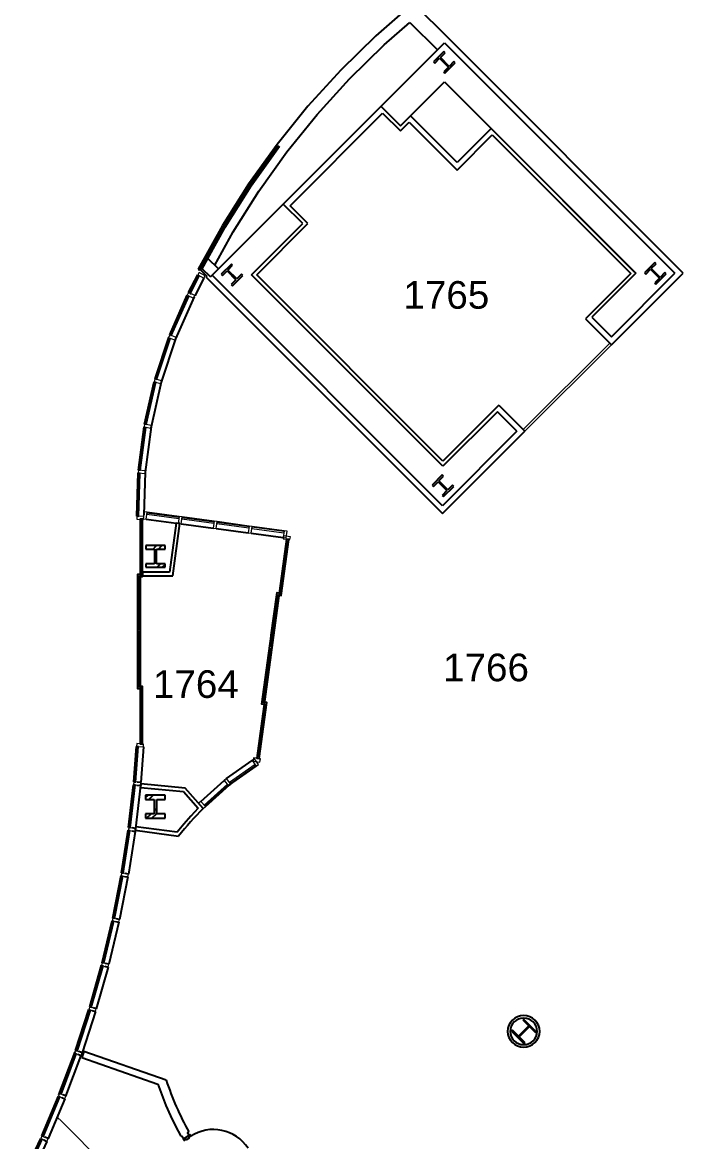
# Model space of a CAD drawing. Header units: inches. Extents: x -59 to 5745, y -269 to 4477.
# Drawn here: x 247 to 832, y 2830 to 3802 of the extents above; entities that cross this region are included whole.
import ezdxf

# ---------------------------------------------------------------- set-up
doc = ezdxf.new("R2010")
doc.units = ezdxf.units.IN
doc.header["$LTSCALE"] = 96
doc.header["$MEASUREMENT"] = 0
for name, color, linetype in [('A-ANNO-ROOM', 4, 'CONTINUOUS'), ('A-COLS', 5, 'CONTINUOUS'), ('A-DOOR', 2, 'CONTINUOUS'), ('A-FLOR-CASE', 3, 'CONTINUOUS'), ('A-GLAZ', 2, 'CONTINUOUS'), ('A-WALL-FULL', 6, 'CONTINUOUS')]:
    doc.layers.add(name, color=color, linetype=linetype)
doc.styles.add('Arial', font='arial.ttf')

msp = doc.modelspace()

# ---------------------------------------------------------------- linework, layer by layer
at = {"layer": 'A-COLS'}
for p, q in [((613.12, 3776.93), (604.21, 3768.02)), ((610.11, 3771.71), (614.22, 3775.83)), ((617.8, 3764.02), (610.11, 3771.71)), ((614.22, 3775.83), (613.12, 3776.93)), ((604.21, 3768.02), (605.31, 3766.92)), ((605.31, 3766.92), (609.43, 3771.03)), ((609.43, 3771.03), (617.12, 3763.34)), ((617.12, 3763.34), (613.01, 3759.22)), ((614.11, 3758.12), (623.02, 3767.03)), ((621.92, 3768.13), (617.8, 3764.02)), ((623.02, 3767.03), (621.92, 3768.13)), ((613.01, 3759.22), (614.11, 3758.12)), ((428.57, 3592.38), (419.66, 3583.46)), ((425.55, 3587.16), (429.67, 3591.27)), ((433.25, 3579.46), (425.55, 3587.16)), ((429.67, 3591.27), (428.57, 3592.38)), ((796.35, 3593.7), (787.44, 3584.79)), ((788.54, 3583.69), (792.66, 3587.8)), ((792.66, 3587.8), (800.35, 3580.11)), ((793.34, 3588.48), (797.45, 3592.6)), ((801.03, 3580.79), (793.34, 3588.48)), ((797.45, 3592.6), (796.35, 3593.7)), ((419.66, 3583.46), (420.76, 3582.36)), ((420.76, 3582.36), (424.87, 3586.48)), ((424.87, 3586.48), (432.57, 3578.78)), ((432.57, 3578.78), (428.45, 3574.67)), ((429.56, 3573.57), (438.47, 3582.48)), ((437.36, 3583.58), (433.25, 3579.46)), ((438.47, 3582.48), (437.36, 3583.58)), ((787.44, 3584.79), (788.54, 3583.69)), ((800.35, 3580.11), (796.24, 3575.99)), ((797.34, 3574.89), (806.25, 3583.8)), ((805.15, 3584.9), (801.03, 3580.79)), ((806.25, 3583.8), (805.15, 3584.9)), ((428.45, 3574.67), (429.56, 3573.57)), ((796.24, 3575.99), (797.34, 3574.89)), ((611.8, 3409.15), (602.88, 3400.24)), ((603.99, 3399.13), (608.1, 3403.25)), ((608.1, 3403.25), (615.8, 3395.55)), ((608.78, 3403.93), (612.9, 3408.04)), ((616.48, 3396.23), (608.78, 3403.93)), ((612.9, 3408.04), (611.8, 3409.15)), ((602.88, 3400.24), (603.99, 3399.13)), ((615.8, 3395.55), (611.68, 3391.44)), ((612.78, 3390.34), (621.69, 3399.25)), ((620.59, 3400.35), (616.48, 3396.23)), ((621.69, 3399.25), (620.59, 3400.35)), ((611.68, 3391.44), (612.78, 3390.34)), ((370.93, 3347.77), (354.23, 3347.77)), ((354.23, 3347.77), (354.23, 3344.73)), ((354.23, 3344.73), (361.64, 3344.73)), ((360.62, 3344.73), (363.66, 3347.77)), ((361.64, 3344.73), (361.64, 3332.11)), ((363.52, 3332.11), (363.52, 3344.73)), ((363.52, 3344.73), (370.93, 3344.73)), ((365.23, 3344.73), (368.27, 3347.77)), ((370.93, 3344.73), (370.93, 3347.77)), ((361.64, 3341.14), (363.52, 3343.01)), ((354.23, 3332.11), (354.23, 3329.07)), ((361.64, 3332.11), (354.23, 3332.11)), ((354.23, 3329.07), (370.93, 3329.07)), ((370.93, 3332.11), (363.52, 3332.11)), ((363.97, 3329.07), (367.01, 3332.11)), ((368.58, 3329.07), (370.93, 3331.42)), ((370.93, 3329.07), (370.93, 3332.11)), ((353.98, 3129), (356.15, 3131.18)), ((371.18, 3131.18), (353.98, 3131.18)), ((353.98, 3131.18), (353.98, 3127.36)), ((356.94, 3127.36), (360.76, 3131.18)), ((371.18, 3127.36), (371.18, 3131.18)), ((353.98, 3127.36), (361.39, 3127.36)), ((361.39, 3127.36), (361.39, 3114.8)), ((363.77, 3114.8), (363.77, 3127.36)), ((363.77, 3127.36), (371.18, 3127.36)), ((361.39, 3114.8), (353.98, 3114.8)), ((353.98, 3114.8), (353.98, 3110.98)), ((353.98, 3110.98), (371.18, 3110.98)), ((354.96, 3110.98), (358.78, 3114.8)), ((359.56, 3110.98), (363.77, 3115.18)), ((361.39, 3117.41), (363.77, 3119.79)), ((371.18, 3114.8), (363.77, 3114.8)), ((371.18, 3110.98), (371.18, 3114.8)), ((682.44, 2936.61), (681.67, 2935.84)), ((681.67, 2935.84), (686.91, 2930.6)), ((693.4, 2925.65), (682.44, 2936.61)), ((672.76, 2926.93), (671.99, 2926.16)), ((671.99, 2926.16), (682.95, 2915.2)), ((678, 2921.69), (672.76, 2926.93)), ((677.66, 2920.49), (688.11, 2930.94)), ((686.91, 2930.6), (678, 2921.69)), ((678.48, 2921.21), (687.39, 2930.12)), ((687.39, 2930.12), (692.63, 2924.88)), ((689.64, 2927.87), (690.42, 2928.64)), ((683.72, 2915.97), (678.48, 2921.21)), ((679.96, 2918.19), (680.73, 2918.96)), ((692.63, 2924.88), (693.4, 2925.65)), ((682.95, 2915.2), (683.72, 2915.97))]:
    msp.add_line(p, q, dxfattribs=at)
at = {"layer": 'A-DOOR'}
for p, q in [((351.36, 3368.66), (349.36, 3368.66)), ((350.11, 3322.91), (350.11, 3368.66)), ((350.61, 3368.66), (350.61, 3322.91)), ((470.93, 3306.73), (476.95, 3351.32)), ((477.44, 3351.26), (471.43, 3306.66)), ((478.19, 3351.16), (476.21, 3351.42)), ((348.12, 3275.16), (348.12, 3320.91)), ((348.62, 3320.91), (348.62, 3275.16)), ((462.68, 3260.41), (468.69, 3305.01)), ((469.19, 3304.94), (463.17, 3260.35)), ((347.36, 3275.16), (349.36, 3275.16)), ((347.36, 3273.16), (349.36, 3273.16)), ((349.36, 3271.16), (347.36, 3271.16)), ((348.12, 3225.41), (348.12, 3271.16)), ((348.62, 3271.16), (348.62, 3225.41)), ((463.37, 3256.28), (461.39, 3256.55)), ((461.66, 3258.53), (463.64, 3258.27)), ((461.93, 3260.52), (463.91, 3260.25)), ((456.13, 3211.85), (462.14, 3256.45)), ((462.64, 3256.38), (456.63, 3211.79)), ((350.11, 3177.66), (350.11, 3223.41)), ((350.61, 3223.41), (350.61, 3177.66)), ((451.82, 3165.01), (457.83, 3209.61)), ((458.33, 3209.54), (452.31, 3164.94)), ((349.36, 3177.66), (351.36, 3177.66)), ((451.08, 3165.11), (453.06, 3164.84))]:
    msp.add_line(p, q, dxfattribs=at)
at = {"layer": 'A-DOOR', "lineweight": 9, "flags": 128}
msp.add_lwpolyline([(683.53, 3447.12), (758.66, 3522.25), (757.25, 3523.66), (682.12, 3448.53)], close=True, dxfattribs=at)
at = {"layer": 'A-DOOR'}
for points in [[(347.36, 3285.01), (347.36, 3320.91), (351.36, 3320.91), (351.36, 3370.66), (349.36, 3370.66), (349.36, 3175.66), (351.36, 3175.66), (351.36, 3225.41), (347.36, 3225.41), (347.36, 3261.32)], [(463.22, 3270.1), (467.94, 3305.11), (471.91, 3304.58), (478.45, 3353.14), (476.47, 3353.4), (450.81, 3163.13), (452.79, 3162.86), (459.34, 3211.42), (455.38, 3211.96), (460.1, 3246.97)], [(351.36, 3223.41), (347.36, 3223.41), (347.36, 3322.91), (351.36, 3322.91)], [(459.07, 3209.44), (455.11, 3209.97), (468.21, 3307.09), (472.17, 3306.56)]]:
    msp.add_lwpolyline(points, dxfattribs=at)
msp.add_lwpolyline([(392.11, 2836.43), (391.69, 2836.15), (391.97, 2835.74), (387.37, 2832.72), (387.09, 2833.14), (386.68, 2832.86), (387.77, 2831.19), (389.39, 2832.25), (389.74, 2831.73), (391.93, 2833.17), (391.59, 2833.69), (393.21, 2834.76)], close=True, dxfattribs=at)
msp.add_arc((412.96, 2804.66), 36, 33.2674, 123.2674, dxfattribs=at)
msp.add_arc((412.96, 2804.66), 36, 33.2674, 123.2674, dxfattribs=at)
at = {"layer": 'A-FLOR-CASE', "lineweight": 9}
for p, q in [((279.03, 2849.8), (277.28, 2851.55)), ((361.32, 2767.51), (279.13, 2849.7)), ((268.37, 2830.43), (268.35, 2830.37)), ((269.41, 2832.77), (269.38, 2832.71))]:
    msp.add_line(p, q, dxfattribs=at)
at = {"layer": 'A-GLAZ'}
for p, q in [((391.38, 3567.65), (399.44, 3582.85)), ((404.74, 3580.04), (396.68, 3564.83)), ((392.04, 3567.29), (391.38, 3567.65)), ((375.02, 3530.75), (390.25, 3565.33)), ((396.16, 3563.86), (380.09, 3527.39)), ((394.02, 3566.25), (392.93, 3566.83)), ((374.51, 3529.61), (374.49, 3529.54)), ((362.25, 3492.55), (374.12, 3528.42)), ((380.14, 3527.52), (367.62, 3489.68)), ((353.17, 3453.31), (361.58, 3490.14)), ((367.66, 3489.82), (358.79, 3450.96)), ((361.88, 3491.43), (361.85, 3491.36)), ((358.81, 3451.1), (353.68, 3411.58)), ((347.86, 3413.38), (352.73, 3450.85)), ((346.44, 3373.26), (347.66, 3410.89)), ((353.69, 3411.72), (352.47, 3374.17)), ((355.35, 3376.81), (383.26, 3373.04)), ((354.55, 3370.86), (380.6, 3367.34)), ((384.94, 3366.76), (412.85, 3363)), ((385.74, 3372.71), (413.66, 3368.94)), ((416.13, 3368.61), (444.05, 3364.84)), ((446.52, 3364.51), (474.44, 3360.74)), ((415.33, 3362.66), (443.24, 3358.9)), ((445.72, 3358.56), (473.63, 3354.8)), ((343.81, 3142.53), (346.18, 3173.4)), ((352.16, 3172.94), (349.8, 3142.07)), ((424.33, 3145.41), (446.63, 3161.16)), ((427.04, 3139.98), (450.1, 3156.26)), ((339.31, 3102.9), (343.59, 3140.16)), ((349.8, 3142.07), (346.82, 3142.3)), ((401.98, 3125.67), (422.37, 3143.85)), ((405.98, 3121.2), (427.04, 3139.98)), ((423.24, 3144.63), (423.3, 3144.68)), ((423.3, 3144.68), (423.37, 3144.73)), ((349.55, 3139.47), (345.28, 3102.22)), ((346.58, 3139.81), (349.55, 3139.47)), ((345.28, 3102.22), (342.31, 3102.56)), ((333.22, 3063.49), (339, 3100.54)), ((344.92, 3099.62), (339.15, 3062.57)), ((341.97, 3100.08), (344.92, 3099.62)), ((339.15, 3062.57), (336.2, 3063.03)), ((325.54, 3024.36), (332.81, 3061.15)), ((338.7, 3059.99), (331.43, 3023.2)), ((335.76, 3060.56), (338.7, 3059.99)), ((331.43, 3023.2), (328.5, 3023.77)), ((316.29, 2985.57), (325.04, 3022.03)), ((330.87, 3020.64), (322.13, 2984.17)), ((327.97, 3021.33), (330.87, 3020.64)), ((322.13, 2984.17), (319.22, 2984.87)), ((305.48, 2947.18), (315.69, 2983.27)), ((321.46, 2981.63), (311.25, 2945.55)), ((318.59, 2982.45), (321.46, 2981.63)), ((311.25, 2945.55), (308.38, 2946.36)), ((293.12, 2909.27), (304.78, 2944.91)), ((310.49, 2943.04), (298.83, 2907.4)), ((307.65, 2943.97), (310.49, 2943.04)), ((278.83, 2870.77), (292.75, 2908.14)), ((298.83, 2907.4), (295.99, 2908.33)), ((284.85, 2869.73), (297.98, 2904.99)), ((295.16, 2905.97), (297.96, 2904.93)), ((263.87, 2835.09), (278.37, 2869.67)), ((281.15, 2868.51), (283.91, 2867.35)), ((284.87, 2869.79), (282.07, 2870.83)), ((283.91, 2867.35), (269.41, 2832.77)), ((247.03, 2798.94), (262.91, 2832.91)), ((268.35, 2830.37), (252.46, 2796.4)), ((265.64, 2831.64), (268.35, 2830.37)), ((269.41, 2832.77), (266.65, 2833.92))]:
    msp.add_line(p, q, dxfattribs=at)
at = {"layer": 'A-GLAZ', "lineweight": 13}
for p, q in [((400.11, 3582.5), (392.04, 3567.29)), ((392.93, 3566.83), (400.99, 3582.03)), ((400.99, 3582.03), (400.11, 3582.5)), ((390.88, 3564.9), (375.76, 3530.58)), ((376.68, 3530.18), (391.8, 3564.5)), ((391.8, 3564.5), (390.88, 3564.9)), ((392.04, 3567.29), (392.93, 3566.83)), ((375.76, 3530.58), (376.68, 3530.18)), ((374.79, 3528.05), (363, 3492.45)), ((363.95, 3492.14), (375.74, 3527.74)), ((375.74, 3527.74), (374.79, 3528.05)), ((362.28, 3489.84), (353.93, 3453.28)), ((363.25, 3489.62), (362.28, 3489.84)), ((363, 3492.45), (363.95, 3492.14)), ((354.9, 3453.06), (363.25, 3489.62)), ((353.93, 3453.28), (354.9, 3453.06)), ((353.45, 3450.61), (348.62, 3413.42)), ((349.62, 3413.29), (354.44, 3450.48)), ((354.44, 3450.48), (353.45, 3450.61)), ((348.62, 3413.42), (349.62, 3413.29)), ((348.4, 3410.72), (347.19, 3373.24)), ((348.19, 3373.2), (349.4, 3410.68)), ((349.4, 3410.68), (348.4, 3410.72)), ((347.19, 3373.24), (348.19, 3373.2)), ((355.25, 3376.06), (355.12, 3375.07)), ((355.12, 3375.07), (383.03, 3371.31)), ((383.16, 3372.3), (355.25, 3376.06)), ((383.03, 3371.31), (383.16, 3372.3)), ((385.64, 3371.96), (385.51, 3370.97)), ((385.51, 3370.97), (413.42, 3367.21)), ((413.55, 3368.2), (385.64, 3371.96)), ((413.42, 3367.21), (413.55, 3368.2)), ((416.03, 3367.86), (415.9, 3366.87)), ((415.9, 3366.87), (443.81, 3363.11)), ((443.94, 3364.1), (416.03, 3367.86)), ((443.81, 3363.11), (443.94, 3364.1)), ((446.42, 3363.76), (446.29, 3362.77)), ((474.34, 3360), (446.42, 3363.76)), ((446.29, 3362.77), (474.2, 3359.01)), ((474.2, 3359.01), (474.34, 3360)), ((346.92, 3173.34), (344.56, 3142.47)), ((345.56, 3142.4), (347.92, 3173.27)), ((347.92, 3173.27), (346.92, 3173.34)), ((449.09, 3157.69), (426.91, 3142.03)), ((427.49, 3141.22), (449.66, 3156.87)), ((449.66, 3156.87), (449.09, 3157.69)), ((344.33, 3140.07), (340.06, 3102.81)), ((341.05, 3102.7), (345.32, 3139.96)), ((345.32, 3139.96), (344.33, 3140.07)), ((344.56, 3142.47), (345.56, 3142.4)), ((425.07, 3140.57), (404.81, 3122.5)), ((425.74, 3139.82), (425.07, 3140.57)), ((426.91, 3142.03), (427.49, 3141.22)), ((405.48, 3121.76), (425.74, 3139.82)), ((404.81, 3122.5), (405.48, 3121.76)), ((340.06, 3102.81), (341.05, 3102.7)), ((339.74, 3100.43), (333.96, 3063.37)), ((334.95, 3063.22), (340.72, 3100.27)), ((340.72, 3100.27), (339.74, 3100.43)), ((333.96, 3063.37), (334.95, 3063.22)), ((333.54, 3061), (326.28, 3024.21)), ((327.26, 3024.02), (334.53, 3060.81)), ((334.53, 3060.81), (333.54, 3061)), ((326.28, 3024.21), (327.26, 3024.02)), ((325.77, 3021.86), (317.02, 2985.39)), ((317.99, 2985.16), (326.74, 3021.63)), ((326.74, 3021.63), (325.77, 3021.86)), ((317.02, 2985.39), (317.99, 2985.16)), ((316.41, 2983.06), (306.2, 2946.98)), ((307.16, 2946.71), (317.37, 2982.79)), ((317.37, 2982.79), (316.41, 2983.06)), ((306.2, 2946.98), (307.16, 2946.71)), ((305.5, 2944.68), (293.84, 2909.04)), ((294.79, 2908.72), (306.45, 2944.37)), ((306.45, 2944.37), (305.5, 2944.68)), ((293.04, 2906.76), (279.95, 2871.62)), ((293.98, 2906.41), (293.04, 2906.76)), ((293.84, 2909.04), (294.79, 2908.72)), ((280.89, 2871.27), (293.98, 2906.41)), ((279.07, 2869.38), (264.57, 2834.8)), ((265.49, 2834.41), (279.99, 2868.99)), ((279.99, 2868.99), (279.07, 2869.38)), ((279.95, 2871.62), (280.89, 2871.27)), ((263.59, 2832.6), (247.7, 2798.63)), ((248.61, 2798.2), (264.5, 2832.17)), ((264.5, 2832.17), (263.59, 2832.6)), ((264.57, 2834.8), (265.49, 2834.41))]:
    msp.add_line(p, q, dxfattribs=at)
at = {"layer": 'A-GLAZ', "lineweight": 20, "extrusion": (0, 0, -1)}
for p, q in [((400.61, 3585.06), (399.44, 3582.85)), ((399.44, 3582.85), (404.74, 3580.04)), ((405.92, 3582.25), (400.61, 3585.06)), ((404.74, 3580.04), (405.92, 3582.25)), ((391.32, 3567.59), (390.2, 3565.36)), ((396.69, 3564.92), (391.32, 3567.59)), ((390.2, 3565.36), (395.57, 3562.68)), ((395.57, 3562.68), (396.69, 3564.92)), ((374.97, 3530.77), (374.07, 3528.44)), ((380.57, 3528.62), (374.97, 3530.77)), ((374.07, 3528.44), (379.67, 3526.29)), ((379.67, 3526.29), (380.57, 3528.62)), ((362.19, 3492.57), (361.52, 3490.16)), ((361.52, 3490.16), (367.3, 3488.55)), ((367.97, 3490.95), (362.19, 3492.57)), ((367.3, 3488.55), (367.97, 3490.95)), ((353.11, 3453.32), (352.67, 3450.86)), ((359.02, 3452.26), (353.11, 3453.32)), ((358.58, 3449.8), (359.02, 3452.26)), ((352.67, 3450.86), (358.58, 3449.8)), ((347.81, 3413.38), (347.6, 3410.89)), ((353.79, 3412.89), (347.81, 3413.38)), ((353.58, 3410.4), (353.79, 3412.89)), ((347.6, 3410.89), (353.58, 3410.4)), ((352.87, 3377.14), (352.07, 3371.19)), ((355.35, 3376.81), (352.87, 3377.14)), ((354.55, 3370.86), (355.35, 3376.81)), ((352.07, 3371.19), (354.55, 3370.86)), ((383.26, 3373.04), (382.46, 3367.09)), ((382.46, 3367.09), (384.94, 3366.76)), ((385.74, 3372.71), (383.26, 3373.04)), ((384.94, 3366.76), (385.74, 3372.71)), ((413.66, 3368.94), (412.85, 3363)), ((416.13, 3368.61), (413.66, 3368.94)), ((415.33, 3362.66), (416.13, 3368.61)), ((444.05, 3364.84), (443.24, 3358.9)), ((446.52, 3364.51), (444.05, 3364.84)), ((445.72, 3358.56), (446.52, 3364.51)), ((412.85, 3363), (415.33, 3362.66)), ((443.24, 3358.9), (445.72, 3358.56)), ((473.83, 3356.28), (473.5, 3353.81)), ((473.5, 3353.81), (479.45, 3353)), ((479.78, 3355.48), (473.83, 3356.28)), ((479.45, 3353), (479.78, 3355.48)), ((343.84, 3142.58), (343.6, 3140.09)), ((343.6, 3140.09), (349.58, 3139.53)), ((349.81, 3142.02), (343.84, 3142.58)), ((349.58, 3139.53), (349.81, 3142.02)), ((424.28, 3145.46), (422.33, 3143.9)), ((422.33, 3143.9), (426.06, 3139.21)), ((428.02, 3140.76), (424.28, 3145.46)), ((426.06, 3139.21), (428.02, 3140.76)), ((401.98, 3125.67), (400.12, 3124.01)), ((400.12, 3124.01), (404.11, 3119.53)), ((405.98, 3121.2), (401.98, 3125.67)), ((404.11, 3119.53), (405.98, 3121.2)), ((339.35, 3102.96), (339.01, 3100.48)), ((345.29, 3102.15), (339.35, 3102.96)), ((344.96, 3099.68), (345.29, 3102.15)), ((339.01, 3100.48), (344.96, 3099.68)), ((333.26, 3063.55), (332.82, 3061.08)), ((339.17, 3062.5), (333.26, 3063.55)), ((338.73, 3060.04), (339.17, 3062.5)), ((332.82, 3061.08), (338.73, 3060.04)), ((325.58, 3024.41), (325.05, 3021.97)), ((331.44, 3023.13), (325.58, 3024.41)), ((325.05, 3021.97), (330.91, 3020.69)), ((330.91, 3020.69), (331.44, 3023.13)), ((316.33, 2985.62), (315.7, 2983.2)), ((322.14, 2984.1), (316.33, 2985.62)), ((315.7, 2983.2), (321.5, 2981.69)), ((321.5, 2981.69), (322.14, 2984.1)), ((305.52, 2947.24), (304.79, 2944.84)), ((311.26, 2945.49), (305.52, 2947.24)), ((310.53, 2943.09), (311.26, 2945.49)), ((304.79, 2944.84), (310.53, 2943.09)), ((293.17, 2909.32), (292.34, 2906.96)), ((292.34, 2906.96), (298.01, 2904.98)), ((298.83, 2907.34), (293.17, 2909.32)), ((298.01, 2904.98), (298.83, 2907.34)), ((279.29, 2871.93), (278.37, 2869.61)), ((278.37, 2869.61), (283.95, 2867.4)), ((284.87, 2869.72), (279.29, 2871.93)), ((283.95, 2867.4), (284.87, 2869.72)), ((263.92, 2835.13), (262.91, 2832.85)), ((262.91, 2832.85), (268.39, 2830.42)), ((269.41, 2832.7), (263.92, 2835.13)), ((268.39, 2830.42), (269.41, 2832.7))]:
    msp.add_line(p, q, dxfattribs=at)
at = {"layer": 'A-GLAZ', "lineweight": 20}
for p, q in [((346.44, 3373.26), (346.36, 3370.76)), ((352.44, 3373.07), (346.44, 3373.26)), ((346.36, 3370.76), (352.36, 3370.57)), ((352.36, 3370.57), (352.44, 3373.07)), ((474.44, 3360.74), (473.63, 3354.8)), ((473.63, 3354.8), (476.11, 3354.46)), ((476.91, 3360.41), (474.44, 3360.74)), ((476.11, 3354.46), (476.91, 3360.41)), ((346.37, 3175.89), (346.18, 3173.4)), ((346.18, 3173.4), (352.16, 3172.94)), ((352.35, 3175.44), (346.37, 3175.89)), ((352.16, 3172.94), (352.35, 3175.44)), ((448.68, 3162.61), (446.63, 3161.16)), ((446.63, 3161.16), (450.1, 3156.26)), ((447.84, 3163.53), (447.43, 3160.56)), ((447.43, 3160.56), (453.38, 3159.75)), ((453.78, 3162.73), (447.84, 3163.53)), ((452.14, 3157.7), (448.68, 3162.61)), ((453.38, 3159.75), (453.78, 3162.73)), ((450.1, 3156.26), (452.14, 3157.7))]:
    msp.add_line(p, q, dxfattribs=at)
at = {"layer": 'A-WALL-FULL'}
for p, q in [((586.55, 3818.98), (553.92, 3790.52)), ((586.55, 3818.98), (618.21, 3787.32)), ((561.21, 3782.62), (583.69, 3802.22)), ((583.69, 3802.22), (607.52, 3778.4)), ((410.31, 3581.19), (613.62, 3784.5)), ((553.92, 3790.52), (523.53, 3760.81)), ((531.27, 3753.34), (561.21, 3782.62)), ((613.62, 3784.5), (813.82, 3584.3)), ((820.97, 3584.56), (618.21, 3787.32)), ((523.53, 3760.81), (494.94, 3729.37)), ((503.11, 3722.37), (531.27, 3753.34)), ((575.43, 3712.37), (613.62, 3750.55)), ((613.62, 3750.55), (779.87, 3584.3)), ((494.94, 3729.37), (468.24, 3696.31)), ((479.53, 3642.99), (559.96, 3723.42)), ((558.46, 3729.34), (575.43, 3712.37)), ((559.96, 3723.42), (575.43, 3707.95)), ((476.8, 3689.8), (503.11, 3722.37)), ((575.43, 3707.95), (583.02, 3715.54)), ((583.02, 3715.54), (624.56, 3674)), ((624.56, 3680.54), (584.08, 3721.02)), ((654.08, 3710.06), (624.56, 3680.54)), ((624.56, 3674), (655.15, 3704.58)), ((778.76, 3585.39), (654.08, 3710.06)), ((655.15, 3704.58), (775.44, 3584.28)), ((468.24, 3696.31), (443.52, 3661.74)), ((444.35, 3661.19), (469.03, 3695.7)), ((445.08, 3660.7), (469.73, 3695.17)), ((445.28, 3660.56), (469.93, 3695.02)), ((445.8, 3660.21), (470.43, 3694.64)), ((452.45, 3655.75), (476.8, 3689.8)), ((443.52, 3661.74), (420.87, 3625.79)), ((421.73, 3625.28), (444.35, 3661.19)), ((422.48, 3624.84), (445.08, 3660.7)), ((422.7, 3624.71), (445.28, 3660.56)), ((423.23, 3624.39), (445.8, 3660.21)), ((430.12, 3620.32), (452.45, 3655.75)), ((490.58, 3627.52), (473.61, 3644.49)), ((495, 3627.52), (479.53, 3642.99)), ((446.03, 3582.97), (490.58, 3627.52)), ((450.53, 3583.05), (495, 3627.52)), ((420.87, 3625.79), (399.84, 3587.77)), ((401.08, 3587.95), (421.73, 3625.28)), ((402.16, 3588.1), (422.48, 3624.84)), ((402.47, 3588.14), (422.7, 3624.71)), ((408.22, 3597.25), (423.23, 3624.39)), ((414.11, 3591.36), (430.12, 3620.32)), ((402.93, 3587.68), (408.22, 3597.25)), ((417.29, 3588.17), (408.22, 3597.25)), ((399.84, 3587.77), (402.47, 3588.14)), ((399.84, 3587.77), (400.48, 3587.14)), ((400.48, 3587.14), (401.23, 3587.89)), ((401.18, 3587.84), (401.08, 3587.95)), ((401.23, 3587.89), (407.18, 3581.93)), ((402.47, 3588.14), (402.93, 3587.68)), ((410.31, 3581.19), (403.25, 3588.25)), ((407.18, 3581.93), (406.43, 3581.18)), ((406.43, 3581.18), (409.25, 3578.36)), ((409.25, 3578.36), (612.01, 3375.6)), ((612.01, 3382.49), (411.81, 3582.69)), ((612.29, 3416.71), (446.03, 3582.97)), ((612.37, 3421.21), (450.53, 3583.05)), ((775.44, 3584.28), (736.03, 3544.87)), ((779.87, 3584.3), (741.69, 3546.11)), ((758.66, 3522.25), (820.97, 3584.56)), ((758.66, 3529.14), (813.82, 3584.3)), ((736.03, 3544.87), (758.66, 3522.25)), ((741.69, 3546.11), (758.66, 3529.14)), ((659.67, 3464.09), (612.29, 3416.71)), ((660.9, 3469.74), (612.37, 3421.21)), ((676.64, 3447.12), (659.67, 3464.09)), ((660.9, 3469.74), (683.53, 3447.12)), ((612.01, 3375.6), (683.53, 3447.12)), ((676.64, 3447.12), (612.01, 3382.49)), ((612.29, 3382.77), (676.64, 3447.12)), ((380.6, 3367.34), (374.86, 3324.79)), ((377.6, 3321.66), (383.7, 3366.93)), ((383.7, 3366.93), (380.6, 3367.34)), ((374.86, 3324.79), (351.41, 3324.79)), ((351.41, 3324.79), (351.41, 3321.66)), ((351.41, 3321.66), (377.6, 3321.66)), ((349.81, 3140.77), (349.52, 3137.66)), ((388.42, 3137.13), (349.81, 3140.77)), ((349.52, 3137.66), (386.9, 3134.13)), ((386.9, 3134.13), (399.82, 3119.64)), ((404.11, 3119.53), (388.42, 3137.13)), ((393.45, 3112.9), (387.31, 3105.94)), ((399.82, 3119.64), (393.45, 3112.9)), ((345.49, 3103.64), (345.08, 3100.54)), ((381.41, 3098.79), (345.49, 3103.64)), ((387.31, 3105.94), (381.41, 3098.79)), ((345.08, 3100.54), (382.76, 3095.45)), ((300.42, 2908.48), (298.61, 2903.29)), ((371.91, 2883.48), (300.42, 2908.48)), ((298.61, 2903.29), (364.71, 2880.17)), ((364.71, 2880.17), (368.06, 2870.82)), ((368.06, 2870.82), (371.72, 2861.59)), ((371.72, 2861.59), (375.71, 2852.5)), ((375.71, 2852.5), (380.02, 2843.55)), ((380.02, 2843.55), (384.63, 2834.75)), ((390.5, 2837.96), (391.54, 2838.53)), ((384.63, 2834.75), (385.66, 2835.32)), ((385.66, 2835.32), (387.37, 2832.72)), ((387.37, 2832.72), (391.97, 2835.74)), ((391.97, 2835.74), (390.5, 2837.96))]:
    msp.add_line(p, q, dxfattribs=at)
for centre, radius, start, end in [((596.13, 2927.75), 271.39, 135.03605, 141.83502), ((633.88, 2971.13), 276.25, 300.74652, 21.13113), ((682.45, 2925.66), 14, 0.9924, 179.0076), ((682.45, 2925.66), 11.75, 1.18246, 178.81754), ((682.45, 2926.15), 14, 180.9924, 359.0076), ((682.45, 2926.15), 11.75, 181.18246, 358.81754), ((633.88, 2971.13), 276.25, 198.49821, 208.68544)]:
    msp.add_arc(centre, radius, start, end, dxfattribs=at)

# ---------------------------------------------------------------- texts
at = {"layer": 'A-ANNO-ROOM', "style": 'Arial'}
for s, p in [('1765', (578.01, 3553.56)), ('1766', (612.45, 3229.98)), ('1764', (360.4, 3215.52))]:
    msp.add_text(s, height=24, dxfattribs=at).set_placement(p)

doc.saveas('drawing.dxf')
